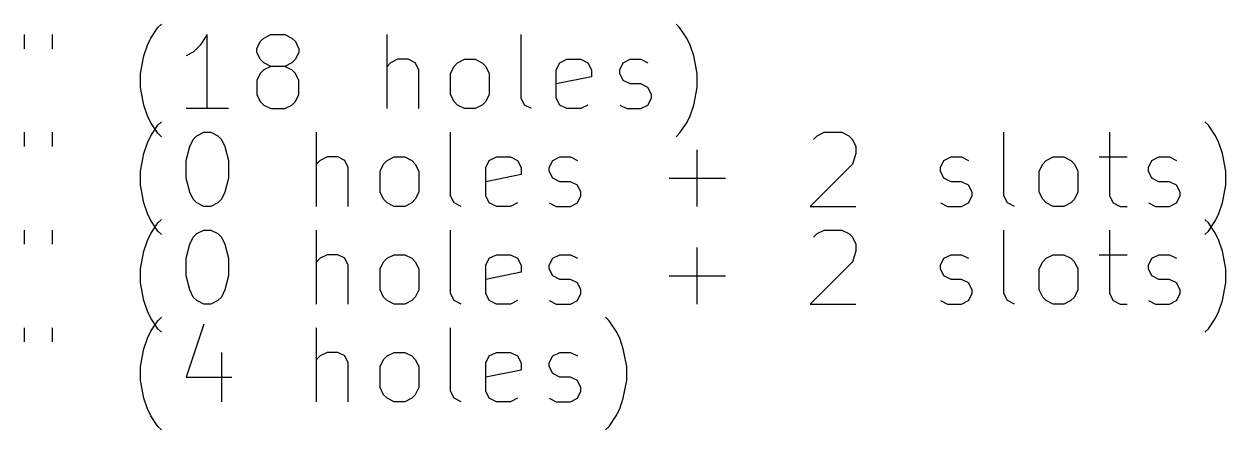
# Model space of a CAD drawing. Extents: x 129.1 to 194.5, y -107 to -60.
# Drawn here: x 162.01 to 194.49, y -107.02 to -96.05 of the extents above; entities that cross this region are included whole.
import ezdxf

# ---------------------------------------------------------------- set-up
doc = ezdxf.new("R2010")
doc.units = 0
doc.layers.add('BLACK', color=7, linetype='CONTINUOUS')

msp = doc.modelspace()

# ---------------------------------------------------------------- linework, layer by layer
at = {"layer": 'BLACK', "linetype": 'CONTINUOUS'}
for p, q in [((165.63039, -96.149361), (165.725629, -96.054123)), ((179.72563, -96.149361), (179.630392, -96.054123)), ((162.011342, -96.339838), (162.011342, -96.72079)), ((162.773247, -96.339838), (162.773247, -96.72079)), ((165.344676, -96.625552), (165.439914, -96.435076)), ((165.439914, -96.435076), (165.63039, -96.149361)), ((166.963723, -96.339838), (166.773247, -96.625552)), ((166.963723, -98.339838), (166.963723, -96.339838)), ((168.392295, -96.530314), (168.487533, -96.435076)), ((168.487533, -96.435076), (168.678009, -96.339838)), ((168.678009, -96.339838), (169.058962, -96.339838)), ((169.058962, -96.339838), (169.249438, -96.435076)), ((169.249438, -96.435076), (169.344676, -96.530314)), ((171.820867, -98.339838), (171.820867, -96.339838)), ((175.439915, -98.054123), (175.439915, -96.339838)), ((179.916106, -96.435076), (179.72563, -96.149361)), ((180.011344, -96.625552), (179.916106, -96.435076)), ((165.249438, -96.911266), (165.344676, -96.625552)), ((166.773247, -96.625552), (166.582771, -96.816028)), ((168.297057, -96.72079), (168.392295, -96.530314)), ((168.297057, -96.816028), (168.297057, -96.72079)), ((169.344676, -96.530314), (169.439914, -96.72079)), ((169.439914, -96.72079), (169.439914, -96.816028)), ((180.106582, -96.911266), (180.011344, -96.625552)), ((165.1542, -97.387457), (165.249438, -96.911266)), ((166.582771, -96.816028), (166.392295, -96.911266)), ((168.392295, -97.006504), (168.297057, -96.816028)), ((168.487533, -97.101742), (168.392295, -97.006504)), ((168.678009, -97.19698), (168.487533, -97.101742)), ((169.249438, -97.101742), (169.058962, -97.19698)), ((169.344676, -97.006504), (169.249438, -97.101742)), ((169.439914, -96.816028), (169.344676, -97.006504)), ((171.916105, -97.101742), (171.820867, -97.19698)), ((172.106581, -97.006504), (171.916105, -97.101742)), ((172.392296, -97.006504), (172.106581, -97.006504)), ((172.582772, -97.101742), (172.392296, -97.006504)), ((172.67801, -97.292219), (172.582772, -97.101742)), ((173.630391, -97.19698), (173.725629, -97.101742)), ((173.725629, -97.101742), (173.916105, -97.006504)), ((173.916105, -97.006504), (174.20182, -97.006504)), ((174.20182, -97.006504), (174.392296, -97.101742)), ((174.392296, -97.101742), (174.487534, -97.19698)), ((176.392296, -97.292219), (176.487534, -97.101742)), ((176.487534, -97.101742), (176.67801, -97.006504)), ((176.67801, -97.006504), (177.058963, -97.006504)), ((177.058963, -97.006504), (177.249439, -97.101742)), ((177.249439, -97.101742), (177.344677, -97.292219)), ((178.106582, -97.292219), (178.20182, -97.101742)), ((178.20182, -97.101742), (178.392296, -97.006504)), ((178.392296, -97.006504), (178.67801, -97.006504)), ((178.67801, -97.006504), (178.868487, -97.101742)), ((180.20182, -97.387457), (180.106582, -96.911266)), ((165.1542, -97.768409), (165.1542, -97.387457)), ((168.392295, -97.387457), (168.297057, -97.577933)), ((168.487533, -97.292219), (168.392295, -97.387457)), ((168.678009, -97.19698), (168.487533, -97.292219)), ((169.058962, -97.19698), (168.678009, -97.19698)), ((169.249438, -97.292219), (169.058962, -97.19698)), ((169.344676, -97.387457), (169.249438, -97.292219)), ((169.439914, -97.577933), (169.344676, -97.387457)), ((172.67801, -98.339838), (172.67801, -97.292219)), ((173.535153, -97.387457), (173.630391, -97.19698)), ((173.535153, -97.958885), (173.535153, -97.387457)), ((174.487534, -97.19698), (174.582772, -97.387457)), ((174.582772, -97.387457), (174.582772, -97.958885)), ((176.392296, -98.054123), (176.392296, -97.292219)), ((177.344677, -97.292219), (177.344677, -97.482695)), ((178.106582, -97.387457), (178.106582, -97.292219)), ((178.20182, -97.577933), (178.106582, -97.387457)), ((180.20182, -97.768409), (180.20182, -97.387457)), ((168.297057, -97.577933), (168.297057, -97.958885)), ((169.439914, -97.958885), (169.439914, -97.577933)), ((177.344677, -97.482695), (176.392296, -97.673171)), ((178.392296, -97.673171), (178.20182, -97.577933)), ((178.67801, -97.673171), (178.392296, -97.673171)), ((178.868487, -97.768409), (178.67801, -97.673171)), ((165.249438, -98.2446), (165.1542, -97.768409)), ((168.297057, -97.958885), (168.392295, -98.149361)), ((169.344676, -98.149361), (169.439914, -97.958885)), ((173.630391, -98.149361), (173.535153, -97.958885)), ((174.582772, -97.958885), (174.487534, -98.149361)), ((175.535153, -98.2446), (175.439915, -98.054123)), ((176.487534, -98.2446), (176.392296, -98.054123)), ((178.963725, -97.958885), (178.868487, -97.768409)), ((178.868487, -98.2446), (178.963725, -98.054123)), ((178.963725, -98.054123), (178.963725, -97.958885)), ((180.106582, -98.2446), (180.20182, -97.768409)), ((165.344676, -98.530314), (165.249438, -98.2446)), ((167.535152, -98.339838), (166.392295, -98.339838)), ((168.392295, -98.149361), (168.487533, -98.2446)), ((168.487533, -98.2446), (168.678009, -98.339838)), ((168.678009, -98.339838), (169.058962, -98.339838)), ((169.058962, -98.339838), (169.249438, -98.2446)), ((169.249438, -98.2446), (169.344676, -98.149361)), ((173.725629, -98.2446), (173.630391, -98.149361)), ((173.916105, -98.339838), (173.725629, -98.2446)), ((174.20182, -98.339838), (173.916105, -98.339838)), ((174.392296, -98.2446), (174.20182, -98.339838)), ((174.487534, -98.149361), (174.392296, -98.2446)), ((175.725629, -98.339838), (175.535153, -98.2446)), ((176.67801, -98.339838), (176.487534, -98.2446)), ((177.058963, -98.339838), (176.67801, -98.339838)), ((177.249439, -98.2446), (177.058963, -98.339838)), ((178.106582, -98.2446), (178.297058, -98.339838)), ((178.297058, -98.339838), (178.67801, -98.339838)), ((178.67801, -98.339838), (178.868487, -98.2446)), ((180.011344, -98.530314), (180.106582, -98.2446)), ((165.439914, -98.72079), (165.344676, -98.530314)), ((165.63039, -99.006504), (165.439914, -98.72079)), ((165.63039, -98.789361), (165.725629, -98.694123)), ((179.72563, -99.006504), (179.916106, -98.72079)), ((179.916106, -98.72079), (180.011344, -98.530314)), ((194.011346, -98.789361), (193.916108, -98.694123)), ((162.011342, -98.979838), (162.011342, -99.36079)), ((162.773247, -98.979838), (162.773247, -99.36079)), ((165.439914, -99.075076), (165.63039, -98.789361)), ((165.725629, -99.101742), (165.63039, -99.006504)), ((166.678009, -99.075076), (166.868485, -98.979838)), ((166.868485, -98.979838), (167.058962, -98.979838)), ((167.058962, -98.979838), (167.249438, -99.075076)), ((169.916105, -100.979838), (169.916105, -98.979838)), ((173.535153, -100.694123), (173.535153, -98.979838)), ((179.630392, -99.101742), (179.72563, -99.006504)), ((183.439916, -99.075076), (183.630392, -98.979838)), ((183.630392, -98.979838), (184.106583, -98.979838)), ((184.106583, -98.979838), (184.297059, -99.075076)), ((188.487536, -100.694123), (188.487536, -98.979838)), ((191.344679, -98.979838), (191.344679, -100.694123)), ((194.201822, -99.075076), (194.011346, -98.789361)), ((165.249438, -99.551266), (165.344676, -99.265552)), ((165.344676, -99.265552), (165.439914, -99.075076)), ((166.392295, -99.741742), (166.487533, -99.36079)), ((166.487533, -99.36079), (166.582771, -99.170314)), ((166.582771, -99.170314), (166.678009, -99.075076)), ((167.249438, -99.075076), (167.344676, -99.170314)), ((167.344676, -99.170314), (167.439914, -99.36079)), ((167.439914, -99.36079), (167.535152, -99.741742)), ((183.344678, -99.170314), (183.439916, -99.075076)), ((184.297059, -99.075076), (184.392297, -99.170314)), ((184.392297, -99.170314), (184.487535, -99.36079)), ((184.487535, -99.36079), (184.487535, -99.551266)), ((194.29706, -99.265552), (194.201822, -99.075076)), ((194.392298, -99.551266), (194.29706, -99.265552)), ((165.1542, -100.027457), (165.249438, -99.551266)), ((170.201819, -99.646504), (170.011343, -99.741742)), ((170.487534, -99.646504), (170.201819, -99.646504)), ((170.67801, -99.741742), (170.487534, -99.646504)), ((171.820867, -99.741742), (172.011343, -99.646504)), ((172.011343, -99.646504), (172.297058, -99.646504)), ((172.297058, -99.646504), (172.487534, -99.741742)), ((174.582772, -99.741742), (174.773248, -99.646504)), ((174.773248, -99.646504), (175.154201, -99.646504)), ((175.154201, -99.646504), (175.344677, -99.741742)), ((176.297058, -99.741742), (176.487534, -99.646504)), ((176.487534, -99.646504), (176.773248, -99.646504)), ((176.773248, -99.646504), (176.963725, -99.741742)), ((180.201821, -100.979838), (180.201821, -99.456028)), ((184.487535, -99.551266), (184.392297, -99.83698)), ((186.868488, -99.741742), (187.058964, -99.646504)), ((187.058964, -99.646504), (187.344678, -99.646504)), ((187.344678, -99.646504), (187.535155, -99.741742)), ((189.630393, -99.741742), (189.820869, -99.646504)), ((189.820869, -99.646504), (190.106584, -99.646504)), ((190.106584, -99.646504), (190.29706, -99.741742)), ((191.058965, -99.646504), (191.820869, -99.646504)), ((192.487536, -99.741742), (192.678012, -99.646504)), ((192.678012, -99.646504), (192.963726, -99.646504)), ((192.963726, -99.646504), (193.154203, -99.741742)), ((194.487536, -100.027457), (194.392298, -99.551266)), ((166.392295, -100.217933), (166.392295, -99.741742)), ((167.535152, -99.741742), (167.535152, -100.217933)), ((170.011343, -99.741742), (169.916105, -99.83698)), ((170.773248, -99.932219), (170.67801, -99.741742)), ((170.773248, -100.979838), (170.773248, -99.932219)), ((171.630391, -100.027457), (171.725629, -99.83698)), ((171.725629, -99.83698), (171.820867, -99.741742)), ((172.487534, -99.741742), (172.582772, -99.83698)), ((172.582772, -99.83698), (172.67801, -100.027457)), ((174.487534, -99.932219), (174.582772, -99.741742)), ((174.487534, -100.694123), (174.487534, -99.932219)), ((175.344677, -99.741742), (175.439915, -99.932219)), ((175.439915, -99.932219), (175.439915, -100.122695)), ((176.20182, -99.932219), (176.297058, -99.741742)), ((176.20182, -100.027457), (176.20182, -99.932219)), ((184.392297, -99.83698), (183.24944, -100.979838)), ((186.77325, -99.932219), (186.868488, -99.741742)), ((186.77325, -100.027457), (186.77325, -99.932219)), ((189.439917, -100.027457), (189.535155, -99.83698)), ((189.535155, -99.83698), (189.630393, -99.741742)), ((190.29706, -99.741742), (190.392298, -99.83698)), ((190.392298, -99.83698), (190.487536, -100.027457)), ((192.392298, -99.932219), (192.487536, -99.741742)), ((192.392298, -100.027457), (192.392298, -99.932219)), ((165.1542, -100.408409), (165.1542, -100.027457)), ((166.487533, -100.598885), (166.392295, -100.217933)), ((167.535152, -100.217933), (167.439914, -100.598885)), ((171.630391, -100.598885), (171.630391, -100.027457)), ((172.67801, -100.027457), (172.67801, -100.598885)), ((175.439915, -100.122695), (174.487534, -100.313171)), ((176.297058, -100.217933), (176.20182, -100.027457)), ((176.487534, -100.313171), (176.297058, -100.217933)), ((176.773248, -100.313171), (176.487534, -100.313171)), ((176.963725, -100.408409), (176.773248, -100.313171)), ((179.439916, -100.217933), (180.963726, -100.217933)), ((186.868488, -100.217933), (186.77325, -100.027457)), ((187.058964, -100.313171), (186.868488, -100.217933)), ((187.344678, -100.313171), (187.058964, -100.313171)), ((187.535155, -100.408409), (187.344678, -100.313171)), ((189.439917, -100.598885), (189.439917, -100.027457)), ((190.487536, -100.027457), (190.487536, -100.598885)), ((192.487536, -100.217933), (192.392298, -100.027457)), ((192.678012, -100.313171), (192.487536, -100.217933)), ((192.963726, -100.313171), (192.678012, -100.313171)), ((193.154203, -100.408409), (192.963726, -100.313171)), ((194.487536, -100.408409), (194.487536, -100.027457)), ((165.249438, -100.8846), (165.1542, -100.408409)), ((166.582771, -100.789361), (166.487533, -100.598885)), ((167.439914, -100.598885), (167.344676, -100.789361)), ((171.725629, -100.789361), (171.630391, -100.598885)), ((172.67801, -100.598885), (172.582772, -100.789361)), ((177.058963, -100.598885), (176.963725, -100.408409)), ((177.058963, -100.694123), (177.058963, -100.598885)), ((187.630393, -100.598885), (187.535155, -100.408409)), ((187.630393, -100.694123), (187.630393, -100.598885)), ((189.535155, -100.789361), (189.439917, -100.598885)), ((190.487536, -100.598885), (190.392298, -100.789361)), ((193.249441, -100.598885), (193.154203, -100.408409)), ((193.249441, -100.694123), (193.249441, -100.598885)), ((194.392298, -100.8846), (194.487536, -100.408409)), ((165.344676, -101.170314), (165.249438, -100.8846)), ((166.678009, -100.8846), (166.582771, -100.789361)), ((166.868485, -100.979838), (166.678009, -100.8846)), ((167.058962, -100.979838), (166.868485, -100.979838)), ((167.249438, -100.8846), (167.058962, -100.979838)), ((167.344676, -100.789361), (167.249438, -100.8846)), ((171.820867, -100.8846), (171.725629, -100.789361)), ((172.011343, -100.979838), (171.820867, -100.8846)), ((172.297058, -100.979838), (172.011343, -100.979838)), ((172.487534, -100.8846), (172.297058, -100.979838)), ((172.582772, -100.789361), (172.487534, -100.8846)), ((173.630391, -100.8846), (173.535153, -100.694123)), ((173.820867, -100.979838), (173.630391, -100.8846)), ((174.582772, -100.8846), (174.487534, -100.694123)), ((174.773248, -100.979838), (174.582772, -100.8846)), ((175.154201, -100.979838), (174.773248, -100.979838)), ((175.344677, -100.8846), (175.154201, -100.979838)), ((176.20182, -100.8846), (176.392296, -100.979838)), ((176.392296, -100.979838), (176.773248, -100.979838)), ((176.773248, -100.979838), (176.963725, -100.8846)), ((176.963725, -100.8846), (177.058963, -100.694123)), ((183.24944, -100.979838), (184.487535, -100.979838)), ((186.77325, -100.8846), (186.963726, -100.979838)), ((186.963726, -100.979838), (187.344678, -100.979838)), ((187.344678, -100.979838), (187.535155, -100.8846)), ((187.535155, -100.8846), (187.630393, -100.694123)), ((188.582774, -100.8846), (188.487536, -100.694123)), ((188.77325, -100.979838), (188.582774, -100.8846)), ((189.630393, -100.8846), (189.535155, -100.789361)), ((189.820869, -100.979838), (189.630393, -100.8846)), ((190.106584, -100.979838), (189.820869, -100.979838)), ((190.29706, -100.8846), (190.106584, -100.979838)), ((190.392298, -100.789361), (190.29706, -100.8846)), ((191.344679, -100.694123), (191.439917, -100.8846)), ((191.439917, -100.8846), (191.630393, -100.979838)), ((191.630393, -100.979838), (191.820869, -100.979838)), ((192.392298, -100.8846), (192.582774, -100.979838)), ((192.582774, -100.979838), (192.963726, -100.979838)), ((192.963726, -100.979838), (193.154203, -100.8846)), ((193.154203, -100.8846), (193.249441, -100.694123)), ((194.29706, -101.170314), (194.392298, -100.8846)), ((165.439914, -101.36079), (165.344676, -101.170314)), ((194.201822, -101.36079), (194.29706, -101.170314)), ((162.011342, -101.619838), (162.011342, -102.00079)), ((162.773247, -101.619838), (162.773247, -102.00079)), ((165.63039, -101.646504), (165.439914, -101.36079)), ((165.439914, -101.715076), (165.63039, -101.429361)), ((165.63039, -101.429361), (165.725629, -101.334123)), ((165.725629, -101.741742), (165.63039, -101.646504)), ((166.678009, -101.715076), (166.868485, -101.619838)), ((166.868485, -101.619838), (167.058962, -101.619838)), ((167.058962, -101.619838), (167.249438, -101.715076)), ((169.916105, -103.619838), (169.916105, -101.619838)), ((173.535153, -103.334123), (173.535153, -101.619838)), ((183.439916, -101.715076), (183.630392, -101.619838)), ((183.630392, -101.619838), (184.106583, -101.619838)), ((184.106583, -101.619838), (184.297059, -101.715076)), ((188.487536, -103.334123), (188.487536, -101.619838)), ((191.344679, -101.619838), (191.344679, -103.334123)), ((194.011346, -101.429361), (193.916108, -101.334123)), ((193.916108, -101.741742), (194.011346, -101.646504)), ((194.011346, -101.646504), (194.201822, -101.36079)), ((194.201822, -101.715076), (194.011346, -101.429361)), ((165.249438, -102.191266), (165.344676, -101.905552)), ((165.344676, -101.905552), (165.439914, -101.715076)), ((166.487533, -102.00079), (166.582771, -101.810314)), ((166.582771, -101.810314), (166.678009, -101.715076)), ((167.249438, -101.715076), (167.344676, -101.810314)), ((167.344676, -101.810314), (167.439914, -102.00079)), ((183.344678, -101.810314), (183.439916, -101.715076)), ((184.297059, -101.715076), (184.392297, -101.810314)), ((184.392297, -101.810314), (184.487535, -102.00079)), ((194.29706, -101.905552), (194.201822, -101.715076)), ((194.392298, -102.191266), (194.29706, -101.905552)), ((165.1542, -102.667457), (165.249438, -102.191266)), ((166.392295, -102.381742), (166.487533, -102.00079)), ((167.439914, -102.00079), (167.535152, -102.381742)), ((170.201819, -102.286504), (170.011343, -102.381742)), ((170.487534, -102.286504), (170.201819, -102.286504)), ((170.67801, -102.381742), (170.487534, -102.286504)), ((171.820867, -102.381742), (172.011343, -102.286504)), ((172.011343, -102.286504), (172.297058, -102.286504)), ((172.297058, -102.286504), (172.487534, -102.381742)), ((174.582772, -102.381742), (174.773248, -102.286504)), ((174.773248, -102.286504), (175.154201, -102.286504)), ((175.154201, -102.286504), (175.344677, -102.381742)), ((176.297058, -102.381742), (176.487534, -102.286504)), ((176.487534, -102.286504), (176.773248, -102.286504)), ((176.773248, -102.286504), (176.963725, -102.381742)), ((180.201821, -103.619838), (180.201821, -102.096028)), ((184.487535, -102.191266), (184.392297, -102.47698)), ((184.487535, -102.00079), (184.487535, -102.191266)), ((186.868488, -102.381742), (187.058964, -102.286504)), ((187.058964, -102.286504), (187.344678, -102.286504)), ((187.344678, -102.286504), (187.535155, -102.381742)), ((189.630393, -102.381742), (189.820869, -102.286504)), ((189.820869, -102.286504), (190.106584, -102.286504)), ((190.106584, -102.286504), (190.29706, -102.381742)), ((191.058965, -102.286504), (191.820869, -102.286504)), ((192.487536, -102.381742), (192.678012, -102.286504)), ((192.678012, -102.286504), (192.963726, -102.286504)), ((192.963726, -102.286504), (193.154203, -102.381742)), ((194.487536, -102.667457), (194.392298, -102.191266)), ((166.392295, -102.857933), (166.392295, -102.381742)), ((167.535152, -102.381742), (167.535152, -102.857933)), ((170.011343, -102.381742), (169.916105, -102.47698)), ((170.773248, -102.572219), (170.67801, -102.381742)), ((170.773248, -103.619838), (170.773248, -102.572219)), ((171.630391, -102.667457), (171.725629, -102.47698)), ((171.725629, -102.47698), (171.820867, -102.381742)), ((172.487534, -102.381742), (172.582772, -102.47698)), ((172.582772, -102.47698), (172.67801, -102.667457)), ((174.487534, -102.572219), (174.582772, -102.381742)), ((174.487534, -103.334123), (174.487534, -102.572219)), ((175.344677, -102.381742), (175.439915, -102.572219)), ((175.439915, -102.572219), (175.439915, -102.762695)), ((176.20182, -102.572219), (176.297058, -102.381742)), ((176.20182, -102.667457), (176.20182, -102.572219)), ((184.392297, -102.47698), (183.24944, -103.619838)), ((186.77325, -102.572219), (186.868488, -102.381742)), ((186.77325, -102.667457), (186.77325, -102.572219)), ((189.439917, -102.667457), (189.535155, -102.47698)), ((189.535155, -102.47698), (189.630393, -102.381742)), ((190.29706, -102.381742), (190.392298, -102.47698)), ((190.392298, -102.47698), (190.487536, -102.667457)), ((192.392298, -102.572219), (192.487536, -102.381742)), ((192.392298, -102.667457), (192.392298, -102.572219)), ((165.1542, -103.048409), (165.1542, -102.667457)), ((166.487533, -103.238885), (166.392295, -102.857933)), ((167.535152, -102.857933), (167.439914, -103.238885)), ((171.630391, -103.238885), (171.630391, -102.667457)), ((172.67801, -102.667457), (172.67801, -103.238885)), ((175.439915, -102.762695), (174.487534, -102.953171)), ((176.297058, -102.857933), (176.20182, -102.667457)), ((176.487534, -102.953171), (176.297058, -102.857933)), ((179.439916, -102.857933), (180.963726, -102.857933)), ((186.868488, -102.857933), (186.77325, -102.667457)), ((187.058964, -102.953171), (186.868488, -102.857933)), ((189.439917, -103.238885), (189.439917, -102.667457)), ((190.487536, -102.667457), (190.487536, -103.238885)), ((192.487536, -102.857933), (192.392298, -102.667457)), ((192.678012, -102.953171), (192.487536, -102.857933)), ((194.487536, -103.048409), (194.487536, -102.667457)), ((165.249438, -103.5246), (165.1542, -103.048409)), ((166.582771, -103.429361), (166.487533, -103.238885)), ((167.439914, -103.238885), (167.344676, -103.429361)), ((171.725629, -103.429361), (171.630391, -103.238885)), ((172.67801, -103.238885), (172.582772, -103.429361)), ((176.773248, -102.953171), (176.487534, -102.953171)), ((176.963725, -103.048409), (176.773248, -102.953171)), ((177.058963, -103.238885), (176.963725, -103.048409)), ((177.058963, -103.334123), (177.058963, -103.238885)), ((187.344678, -102.953171), (187.058964, -102.953171)), ((187.535155, -103.048409), (187.344678, -102.953171)), ((187.630393, -103.238885), (187.535155, -103.048409)), ((187.630393, -103.334123), (187.630393, -103.238885)), ((189.535155, -103.429361), (189.439917, -103.238885)), ((190.487536, -103.238885), (190.392298, -103.429361)), ((192.963726, -102.953171), (192.678012, -102.953171)), ((193.154203, -103.048409), (192.963726, -102.953171)), ((193.249441, -103.238885), (193.154203, -103.048409)), ((193.249441, -103.334123), (193.249441, -103.238885)), ((194.392298, -103.5246), (194.487536, -103.048409)), ((165.344676, -103.810314), (165.249438, -103.5246)), ((166.678009, -103.5246), (166.582771, -103.429361)), ((166.868485, -103.619838), (166.678009, -103.5246)), ((167.249438, -103.5246), (167.058962, -103.619838)), ((167.344676, -103.429361), (167.249438, -103.5246)), ((171.820867, -103.5246), (171.725629, -103.429361)), ((172.011343, -103.619838), (171.820867, -103.5246)), ((172.487534, -103.5246), (172.297058, -103.619838)), ((172.582772, -103.429361), (172.487534, -103.5246)), ((173.630391, -103.5246), (173.535153, -103.334123)), ((173.820867, -103.619838), (173.630391, -103.5246)), ((174.582772, -103.5246), (174.487534, -103.334123)), ((174.773248, -103.619838), (174.582772, -103.5246)), ((175.344677, -103.5246), (175.154201, -103.619838)), ((176.20182, -103.5246), (176.392296, -103.619838)), ((176.773248, -103.619838), (176.963725, -103.5246)), ((176.963725, -103.5246), (177.058963, -103.334123)), ((186.77325, -103.5246), (186.963726, -103.619838)), ((187.344678, -103.619838), (187.535155, -103.5246)), ((187.535155, -103.5246), (187.630393, -103.334123)), ((188.582774, -103.5246), (188.487536, -103.334123)), ((188.77325, -103.619838), (188.582774, -103.5246)), ((189.630393, -103.5246), (189.535155, -103.429361)), ((189.820869, -103.619838), (189.630393, -103.5246)), ((190.29706, -103.5246), (190.106584, -103.619838)), ((190.392298, -103.429361), (190.29706, -103.5246)), ((191.344679, -103.334123), (191.439917, -103.5246)), ((191.439917, -103.5246), (191.630393, -103.619838)), ((192.392298, -103.5246), (192.582774, -103.619838)), ((192.963726, -103.619838), (193.154203, -103.5246)), ((193.154203, -103.5246), (193.249441, -103.334123)), ((194.29706, -103.810314), (194.392298, -103.5246)), ((165.439914, -104.00079), (165.344676, -103.810314)), ((167.058962, -103.619838), (166.868485, -103.619838)), ((172.297058, -103.619838), (172.011343, -103.619838)), ((175.154201, -103.619838), (174.773248, -103.619838)), ((176.392296, -103.619838), (176.773248, -103.619838)), ((183.24944, -103.619838), (184.487535, -103.619838)), ((186.963726, -103.619838), (187.344678, -103.619838)), ((190.106584, -103.619838), (189.820869, -103.619838)), ((191.630393, -103.619838), (191.820869, -103.619838)), ((192.582774, -103.619838), (192.963726, -103.619838)), ((194.201822, -104.00079), (194.29706, -103.810314)), ((165.63039, -104.286504), (165.439914, -104.00079)), ((165.439914, -104.355076), (165.63039, -104.069361)), ((165.63039, -104.069361), (165.725629, -103.974123)), ((166.868485, -104.1646), (166.392295, -105.593171)), ((177.820868, -104.069361), (177.72563, -103.974123)), ((178.011344, -104.355076), (177.820868, -104.069361)), ((194.011346, -104.286504), (194.201822, -104.00079)), ((162.011342, -104.259838), (162.011342, -104.64079)), ((162.773247, -104.259838), (162.773247, -104.64079)), ((165.249438, -104.831266), (165.344676, -104.545552)), ((165.344676, -104.545552), (165.439914, -104.355076)), ((165.725629, -104.381742), (165.63039, -104.286504)), ((169.916105, -106.259838), (169.916105, -104.259838)), ((173.535153, -105.974123), (173.535153, -104.259838)), ((178.106582, -104.545552), (178.011344, -104.355076)), ((178.20182, -104.831266), (178.106582, -104.545552)), ((193.916108, -104.381742), (194.011346, -104.286504)), ((165.1542, -105.307457), (165.249438, -104.831266)), ((178.297058, -105.307457), (178.20182, -104.831266)), ((167.344676, -104.926504), (167.344676, -106.259838)), ((170.011343, -105.021742), (169.916105, -105.11698)), ((170.201819, -104.926504), (170.011343, -105.021742)), ((170.487534, -104.926504), (170.201819, -104.926504)), ((170.67801, -105.021742), (170.487534, -104.926504)), ((170.773248, -105.212219), (170.67801, -105.021742)), ((170.773248, -106.259838), (170.773248, -105.212219)), ((171.630391, -105.307457), (171.725629, -105.11698)), ((171.725629, -105.11698), (171.820867, -105.021742)), ((171.820867, -105.021742), (172.011343, -104.926504)), ((172.011343, -104.926504), (172.297058, -104.926504)), ((172.297058, -104.926504), (172.487534, -105.021742)), ((172.487534, -105.021742), (172.582772, -105.11698)), ((172.582772, -105.11698), (172.67801, -105.307457)), ((174.487534, -105.212219), (174.582772, -105.021742)), ((174.487534, -105.974123), (174.487534, -105.212219)), ((174.582772, -105.021742), (174.773248, -104.926504)), ((174.773248, -104.926504), (175.154201, -104.926504)), ((175.154201, -104.926504), (175.344677, -105.021742)), ((175.344677, -105.021742), (175.439915, -105.212219)), ((175.439915, -105.212219), (175.439915, -105.402695)), ((176.20182, -105.212219), (176.297058, -105.021742)), ((176.20182, -105.307457), (176.20182, -105.212219)), ((176.297058, -105.021742), (176.487534, -104.926504)), ((176.487534, -104.926504), (176.773248, -104.926504)), ((176.773248, -104.926504), (176.963725, -105.021742)), ((165.1542, -105.688409), (165.1542, -105.307457)), ((171.630391, -105.878885), (171.630391, -105.307457)), ((172.67801, -105.307457), (172.67801, -105.878885)), ((175.439915, -105.402695), (174.487534, -105.593171)), ((176.297058, -105.497933), (176.20182, -105.307457)), ((176.487534, -105.593171), (176.297058, -105.497933)), ((178.297058, -105.688409), (178.297058, -105.307457)), ((165.249438, -106.1646), (165.1542, -105.688409)), ((166.392295, -105.593171), (167.63039, -105.593171)), ((176.773248, -105.593171), (176.487534, -105.593171)), ((176.963725, -105.688409), (176.773248, -105.593171)), ((177.058963, -105.878885), (176.963725, -105.688409)), ((178.20182, -106.1646), (178.297058, -105.688409)), ((165.344676, -106.450314), (165.249438, -106.1646)), ((171.725629, -106.069361), (171.630391, -105.878885)), ((171.820867, -106.1646), (171.725629, -106.069361)), ((172.011343, -106.259838), (171.820867, -106.1646)), ((172.487534, -106.1646), (172.297058, -106.259838)), ((172.582772, -106.069361), (172.487534, -106.1646)), ((172.67801, -105.878885), (172.582772, -106.069361)), ((173.630391, -106.1646), (173.535153, -105.974123)), ((173.820867, -106.259838), (173.630391, -106.1646)), ((174.582772, -106.1646), (174.487534, -105.974123)), ((174.773248, -106.259838), (174.582772, -106.1646)), ((175.344677, -106.1646), (175.154201, -106.259838)), ((176.20182, -106.1646), (176.392296, -106.259838)), ((176.773248, -106.259838), (176.963725, -106.1646)), ((176.963725, -106.1646), (177.058963, -105.974123)), ((177.058963, -105.974123), (177.058963, -105.878885)), ((178.106582, -106.450314), (178.20182, -106.1646)), ((165.439914, -106.64079), (165.344676, -106.450314)), ((172.297058, -106.259838), (172.011343, -106.259838)), ((175.154201, -106.259838), (174.773248, -106.259838)), ((176.392296, -106.259838), (176.773248, -106.259838)), ((178.011344, -106.64079), (178.106582, -106.450314)), ((165.63039, -106.926504), (165.439914, -106.64079)), ((177.820868, -106.926504), (178.011344, -106.64079)), ((165.725629, -107.021742), (165.63039, -106.926504)), ((177.72563, -107.021742), (177.820868, -106.926504))]:
    msp.add_line(p, q, dxfattribs=at)

doc.saveas('drawing.dxf')
